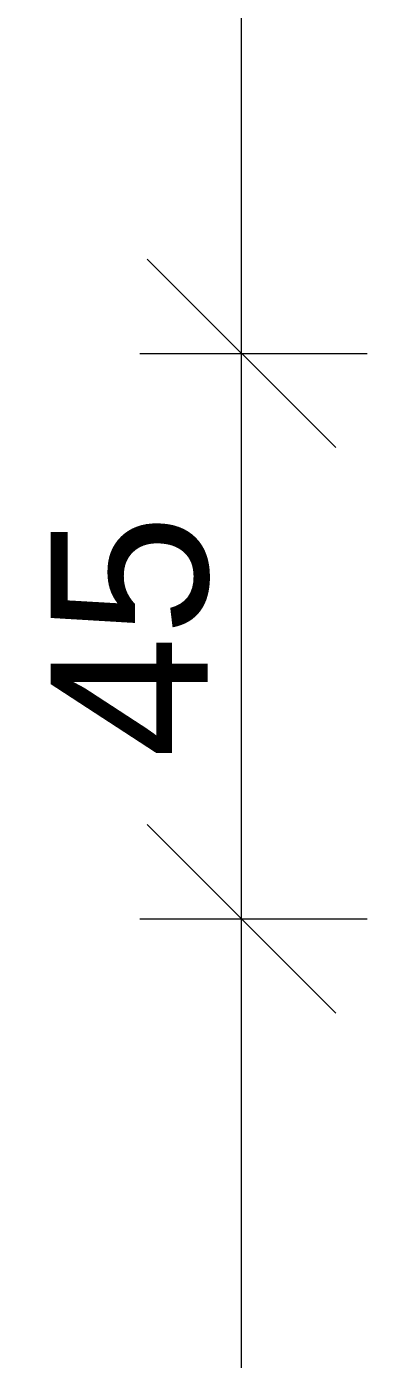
# Model space of a CAD drawing. Header units: centimetres. Extents: x -5566 to 5867, y -120 to 4683.
# Drawn here: x -1915.6 to -1888.5, y 3335.4 to 3441.5 of the extents above; entities that cross this region are included whole.
import ezdxf

# ---------------------------------------------------------------- set-up
doc = ezdxf.new("R2010")
doc.units = ezdxf.units.CM
doc.layers.add('A-ANNO-DIMS', color=211, linetype='Continuous', lineweight=5)
doc.styles.add('Arial', font='arial.ttf', dxfattribs={"height": 12.5})
doc.dimstyles.new('100_200_2_5mm_Arial_cm', dxfattribs={"dimscale": 30.48, "dimtxt": 12.753242, "dimasz": 0.492126, "dimexe": 0.328084, "dimexo": 0.0625, "dimgap": 0.082021, "dimtad": 1, "dimdec": 0, "dimzin": 0, "dimdsep": 46, "dimtxsty": 'Arial', "dimblk1": 'OBLIQUE', "dimblk2": 'OBLIQUE', "dimsah": 1, "dimcen": 0.09, "dimdle": 0.328084, "dimazin": 0, "dimtfac": 1, "dimtdec": 4, "dimtix": 1, "dimtmove": 0, "dimatfit": 3, "dimfxl": 0.328084, "dimfxlon": 1, "dimtvp": 1, "dimtolj": 1, "dimtzin": 0, "dimlwd": 15, "dimlwe": 15, "dimarcsym": 2})

# ---------------------------------------------------------------- blocks, each defined once
blk = doc.blocks.new('_Oblique')
at = {"color": 0, "linetype": 'ByBlock', "lineweight": -2}
blk.add_line((-0.5, -0.5), (0.5, 0.5), dxfattribs=at)
blk = doc.blocks.new('DIMBLOCK246-Level _9_00')
at = {"layer": 'A-ANNO-DIMS', "color": 0, "lineweight": 15, "transparency": 16777216}
for p, q in [((-1898.49, 3127.49), (-1898.49, 3380.49)), ((-1906.58, 3370.49), (-1888.49, 3370.49)), ((-1906.58, 3137.49), (-1888.49, 3137.49))]:
    blk.add_line(p, q, dxfattribs=at)
at = {"layer": 'Defpoints', "color": 0, "transparency": 16777216}
for p in [(-1908.49, 3370.49), (-1898.49, 3370.49), (-1908.49, 3137.49)]:
    blk.add_point(p, dxfattribs=at)
at = {"layer": 'A-ANNO-DIMS', "color": 0, "lineweight": 15, "transparency": 16777216, "xscale": 15, "yscale": 15, "zscale": 15}
for p, rotation in [((-1898.49, 3370.49), 90), ((-1898.49, 3137.49), 270)]:
    blk.add_blockref('_Oblique', p, dxfattribs=dict(at, rotation=rotation))
at = {"layer": 'A-ANNO-DIMS', "color": 0, "lineweight": 15, "transparency": 16777216, "insert": (-1907.37, 3253.99), "char_height": 12.5, "width": 34.6103, "attachment_point": 5, "rotation": 90, "style": 'Arial'}
blk.add_mtext('\\A1;233', dxfattribs=at)
blk = doc.blocks.new('DIMBLOCK247-Level _9_00')
at = {"layer": 'A-ANNO-DIMS', "color": 0, "lineweight": 15, "transparency": 16777216}
for p, q in [((-1898.49, 3360.49), (-1898.49, 3425.49)), ((-1906.58, 3415.49), (-1888.49, 3415.49)), ((-1906.58, 3370.49), (-1888.49, 3370.49))]:
    blk.add_line(p, q, dxfattribs=at)
at = {"layer": 'Defpoints', "color": 0, "transparency": 16777216}
for p in [(-1908.49, 3415.49), (-1898.49, 3415.49), (-1908.49, 3370.49)]:
    blk.add_point(p, dxfattribs=at)
at = {"layer": 'A-ANNO-DIMS', "color": 0, "lineweight": 15, "transparency": 16777216, "xscale": 15, "yscale": 15, "zscale": 15}
for p, rotation in [((-1898.49, 3415.49), 90), ((-1898.49, 3370.49), 270)]:
    blk.add_blockref('_Oblique', p, dxfattribs=dict(at, rotation=rotation))
at = {"layer": 'A-ANNO-DIMS', "color": 0, "lineweight": 15, "transparency": 16777216, "insert": (-1907.34, 3392.99), "char_height": 12.5, "width": 23.0736, "attachment_point": 5, "rotation": 90, "style": 'Arial'}
blk.add_mtext('\\A1;45', dxfattribs=at)
blk = doc.blocks.new('DIMBLOCK248-Level _9_00')
at = {"layer": 'A-ANNO-DIMS', "color": 0, "lineweight": 15, "transparency": 16777216}
for p, q in [((-1898.49, 3405.49), (-1898.49, 3548.99)), ((-1906.58, 3538.99), (-1888.49, 3538.99)), ((-1906.58, 3415.49), (-1888.49, 3415.49))]:
    blk.add_line(p, q, dxfattribs=at)
at = {"layer": 'Defpoints', "color": 0, "transparency": 16777216}
for p in [(-1908.49, 3538.99), (-1898.49, 3538.99), (-1908.49, 3415.49)]:
    blk.add_point(p, dxfattribs=at)
at = {"layer": 'A-ANNO-DIMS', "color": 0, "lineweight": 15, "transparency": 16777216, "xscale": 15, "yscale": 15, "zscale": 15}
for p, rotation in [((-1898.49, 3538.99), 90), ((-1898.49, 3415.49), 270)]:
    blk.add_blockref('_Oblique', p, dxfattribs=dict(at, rotation=rotation))
at = {"layer": 'A-ANNO-DIMS', "color": 0, "lineweight": 15, "transparency": 16777216, "insert": (-1907.26, 3477.24), "char_height": 12.5, "width": 34.6103, "attachment_point": 5, "rotation": 90, "style": 'Arial'}
blk.add_mtext('\\A1;124', dxfattribs=at)

msp = doc.modelspace()

# ---------------------------------------------------------------- dimensions: what is measured, and where the dimension line sits
at = {"layer": 'A-ANNO-DIMS', "lineweight": 15}
for base, p1, p2, override, picture, middle in [((-1898.48665138, 3538.99172688), (-1908.48665138, 3415.49172688), (-1908.48665138, 3538.99172688), {"dimpost": '<>', "dimfxl": 123.5}, 'DIMBLOCK248-Level _9_00', (-1907.26223119, 3477.24172688)), ((-1898.49, 3415.49), (-1908.49, 3370.49), (-1908.49, 3415.49), {"dimpost": '<>', "dimfxl": 45}, 'DIMBLOCK247-Level _9_00', (-1907.34, 3392.99)), ((-1898.49, 3370.49), (-1908.49, 3137.49), (-1908.49, 3370.49), {"dimpost": '<>', "dimfxl": 233}, 'DIMBLOCK246-Level _9_00', (-1907.37, 3253.99))]:
    dim = msp.add_linear_dim(base=base, p1=p1, p2=p2, angle=270, dimstyle='100_200_2_5mm_Arial_cm', override=override, dxfattribs=at)
    dim.commit()
    dim.dimension.update_dxf_attribs({"geometry": picture, "text_midpoint": middle})

doc.saveas('drawing.dxf')
